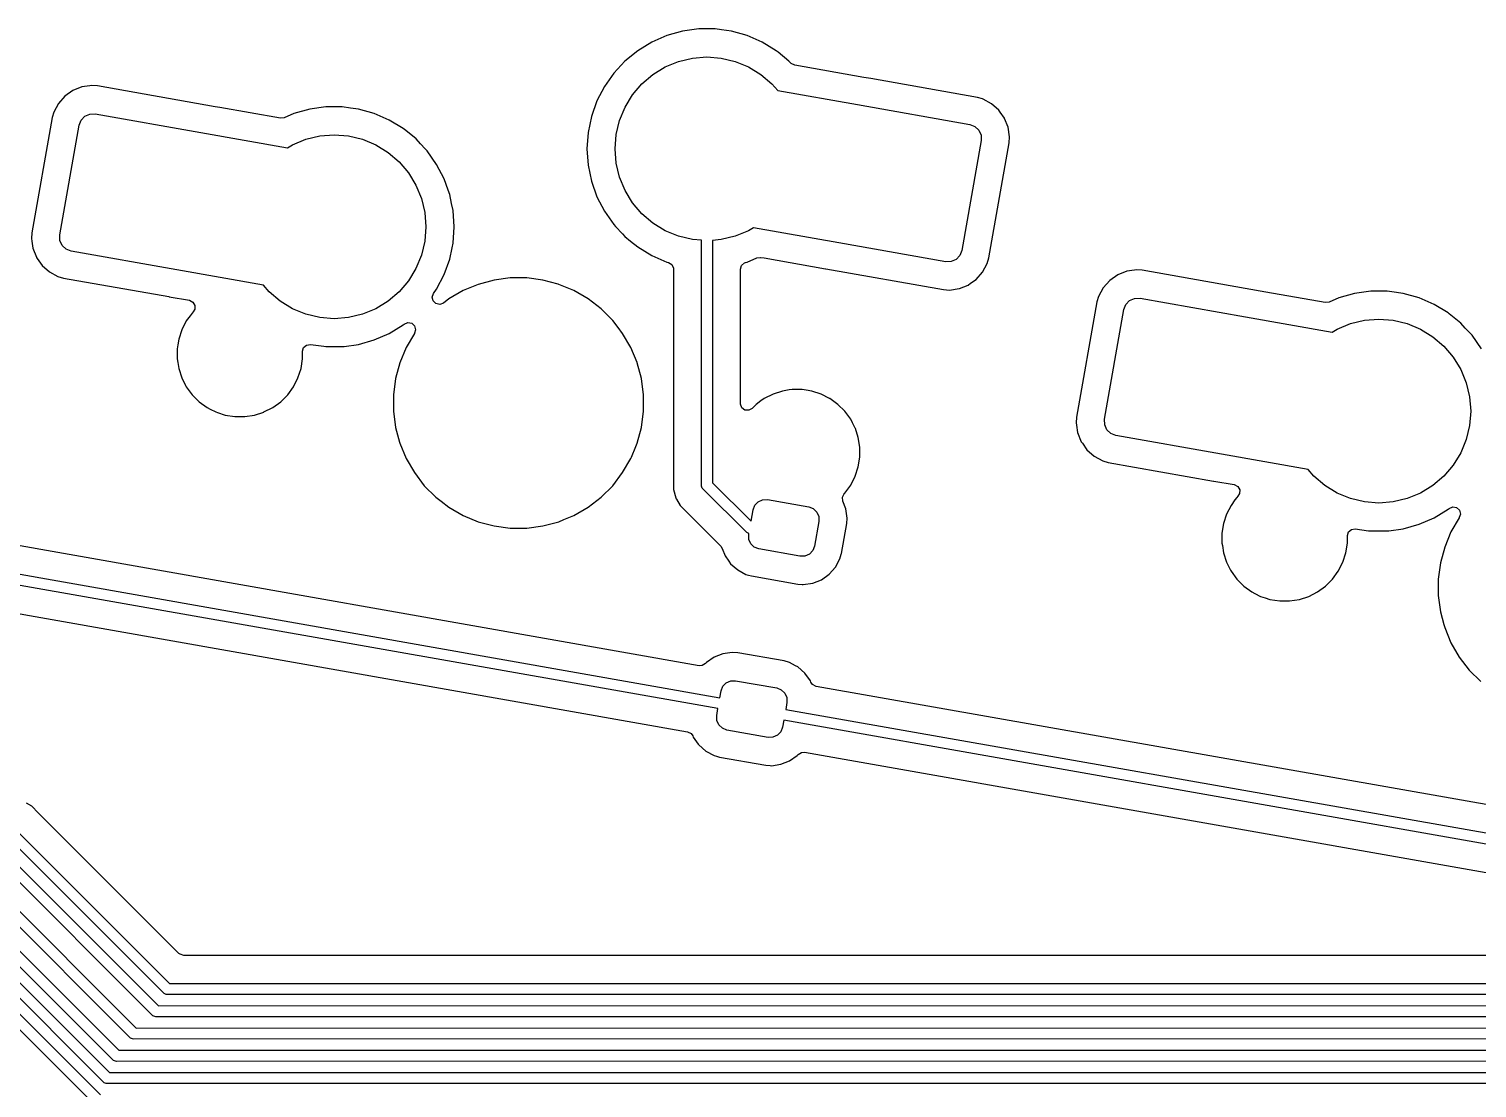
# Model space of a CAD drawing. Header units: millimetres. Extents: x 46 to 4458, y 59 to 1499.
# Drawn here: x 1782.63 to 1808.63, y 886.15 to 905.16 of the extents above; entities that cross this region are included whole.
import ezdxf

# ---------------------------------------------------------------- set-up
doc = ezdxf.new("R2010")
doc.units = ezdxf.units.MM
doc.layers.add('BLACK', color=7, linetype='Continuous')

msp = doc.modelspace()

# ---------------------------------------------------------------- linework, layer by layer
at = {"layer": 'BLACK', "linetype": 'Continuous'}
for p, q in [((1794.65432, 905.15533), (1794.36287, 905.11527)), ((1794.65433, 905.15533), (1794.65432, 905.15533)), ((1794.94852, 905.15533), (1794.65433, 905.15533)), ((1795.06333, 905.13955), (1794.94852, 905.15533)), ((1794.94852, 905.15533), (1794.94852, 905.15533)), ((1795.23998, 905.11527), (1795.06333, 905.13955)), ((1793.80974, 904.91869), (1793.55838, 904.76583)), ((1793.80975, 904.91869), (1793.80974, 904.91869)), ((1794.07958, 905.0359), (1793.80975, 904.91869)), ((1794.36286, 905.11527), (1794.07958, 905.0359)), ((1794.36287, 905.11527), (1794.36286, 905.11527)), ((1795.52327, 905.0359), (1795.23998, 905.11527)), ((1795.23998, 905.11527), (1795.23998, 905.11527)), ((1795.23998, 905.11527), (1795.23998, 905.11527)), ((1795.7931, 904.91869), (1795.52327, 905.0359)), ((1796.04447, 904.76583), (1795.7931, 904.91869)), ((1795.7931, 904.91869), (1795.7931, 904.91869)), ((1793.55838, 904.76583), (1793.33017, 904.58017)), ((1794.29155, 904.57407), (1794.54331, 904.63452)), ((1794.54331, 904.63452), (1794.80142, 904.65483)), ((1794.80142, 904.65483), (1795.05954, 904.63452)), ((1795.05954, 904.63452), (1795.3113, 904.57407)), ((1796.07931, 904.73749), (1796.04447, 904.76583)), ((1796.04447, 904.76583), (1796.04447, 904.76583)), ((1796.04447, 904.76583), (1796.04447, 904.76583)), ((1796.27268, 904.58017), (1796.07931, 904.73749)), ((1793.12936, 904.36515), (1792.95971, 904.12481)), ((1793.33017, 904.58017), (1793.12936, 904.36515)), ((1793.83158, 904.33971), (1794.05234, 904.47499)), ((1794.05234, 904.47499), (1794.29155, 904.57407)), ((1795.3113, 904.57407), (1795.55051, 904.47499)), ((1795.55051, 904.47499), (1795.77127, 904.33971)), ((1796.30842, 904.5419), (1796.27268, 904.58017)), ((1796.27268, 904.58017), (1796.27268, 904.58017)), ((1796.27268, 904.58017), (1796.27268, 904.58017)), ((1796.3149, 904.53546), (1796.30842, 904.5419)), ((1796.3775, 904.50443), (1796.3149, 904.53546)), ((1797.61627, 904.286), (1796.3775, 904.50443)), ((1783.57941, 904.11519), (1783.41637, 904.05042)), ((1783.71829, 904.13554), (1783.57941, 904.11519)), ((1783.753, 904.14062), (1783.71829, 904.13554)), ((1783.75301, 904.14062), (1783.753, 904.14062)), ((1783.85605, 904.13311), (1783.75301, 904.14062)), ((1785.97283, 903.75987), (1783.85605, 904.13311)), ((1792.9597, 904.12481), (1792.82435, 903.86359)), ((1792.95971, 904.12481), (1792.9597, 904.12481)), ((1793.46655, 903.97468), (1793.6347, 904.17156)), ((1793.6347, 904.17156), (1793.83158, 904.33971)), ((1795.77127, 904.33971), (1795.96815, 904.17156)), ((1795.96815, 904.17156), (1796.07189, 904.0501)), ((1797.66089, 904.27813), (1797.61627, 904.286)), ((1797.74216, 904.2638), (1797.66089, 904.27813)), ((1799.66013, 903.92561), (1797.74216, 904.2638)), ((1797.74216, 904.2638), (1797.74216, 904.2638)), ((1783.27266, 903.9498), (1783.15602, 903.81873)), ((1783.41637, 904.05042), (1783.27266, 903.9498)), ((1792.82435, 903.86359), (1792.72583, 903.58639)), ((1793.33126, 903.75391), (1793.46655, 903.97468)), ((1796.07189, 904.0501), (1797.50512, 903.79738)), ((1799.66015, 903.92561), (1799.66013, 903.92561)), ((1799.75108, 903.89982), (1799.66015, 903.92561)), ((1799.75954, 903.89742), (1799.75108, 903.89982)), ((1799.91397, 903.81416), (1799.75954, 903.89742)), ((1783.07276, 903.66431), (1783.04457, 903.56492)), ((1783.15602, 903.81873), (1783.07276, 903.66431)), ((1783.07276, 903.66431), (1783.07276, 903.66431)), ((1783.56413, 903.51966), (1783.63159, 903.59012)), ((1783.63159, 903.59012), (1783.72087, 903.62941)), ((1783.72087, 903.62941), (1783.81839, 903.63153)), ((1783.81839, 903.63153), (1785.71415, 903.29726)), ((1785.97284, 903.75987), (1785.97283, 903.75987)), ((1785.97341, 903.75977), (1785.97284, 903.75987)), ((1786.05775, 903.7449), (1785.97341, 903.75977)), ((1785.97341, 903.75977), (1785.97341, 903.75977)), ((1787.14147, 903.55381), (1786.05775, 903.7449)), ((1787.38498, 903.63715), (1787.2124, 903.56219)), ((1787.66827, 903.71652), (1787.38498, 903.63715)), ((1787.95973, 903.75658), (1787.66827, 903.71652)), ((1787.66827, 903.71652), (1787.66827, 903.71652)), ((1788.25393, 903.75658), (1787.95973, 903.75658)), ((1787.95973, 903.75658), (1787.95973, 903.75658)), ((1788.39965, 903.73655), (1788.25393, 903.75658)), ((1788.25393, 903.75658), (1788.25393, 903.75658)), ((1788.54538, 903.71652), (1788.39965, 903.73655)), ((1788.54539, 903.71652), (1788.54538, 903.71652)), ((1788.54538, 903.71652), (1788.54538, 903.71652)), ((1788.82867, 903.63715), (1788.54539, 903.71652)), ((1789.0985, 903.51995), (1788.82867, 903.63715)), ((1792.72583, 903.58637), (1792.66598, 903.29834)), ((1792.72583, 903.58639), (1792.72583, 903.58637)), ((1793.23218, 903.51471), (1793.33126, 903.75391)), ((1797.50512, 903.79738), (1797.50512, 903.79738)), ((1797.50512, 903.79738), (1799.52398, 903.4414)), ((1799.91397, 903.81415), (1799.91397, 903.81416)), ((1799.91397, 903.81416), (1799.91397, 903.81416)), ((1800.04503, 903.69753), (1799.91397, 903.81415)), ((1799.91397, 903.81415), (1799.91397, 903.81415)), ((1800.04503, 903.69752), (1800.04503, 903.69753)), ((1800.06829, 903.66431), (1800.04503, 903.69752)), ((1800.14566, 903.55381), (1800.06829, 903.66431)), ((1783.04456, 903.5649), (1782.6799, 901.49679)), ((1783.04457, 903.56492), (1783.04456, 903.5649)), ((1783.18148, 901.45913), (1783.52878, 903.42874)), ((1783.52878, 903.42874), (1783.56413, 903.51966)), ((1787.14307, 903.55354), (1787.14147, 903.55381)), ((1787.2124, 903.56219), (1787.14307, 903.55354)), ((1789.09851, 903.51995), (1789.0985, 903.51995)), ((1789.34987, 903.36709), (1789.09851, 903.51995)), ((1789.34988, 903.36708), (1789.34987, 903.36709)), ((1789.3942, 903.33102), (1789.34988, 903.36708)), ((1789.34988, 903.36708), (1789.34988, 903.36708)), ((1789.57808, 903.18142), (1789.3942, 903.33102)), ((1793.17174, 903.26295), (1793.23218, 903.51471)), ((1799.52398, 903.4414), (1799.61489, 903.40605)), ((1799.61489, 903.40605), (1799.68536, 903.33859)), ((1799.68536, 903.33859), (1799.72464, 903.24931)), ((1800.14716, 903.55001), (1800.14566, 903.55381)), ((1800.21043, 903.39077), (1800.14716, 903.55001)), ((1800.21043, 903.39076), (1800.21043, 903.39077)), ((1800.21043, 903.39077), (1800.21043, 903.39077)), ((1800.23586, 903.21717), (1800.21043, 903.39076)), ((1785.71415, 903.29726), (1785.71415, 903.29726)), ((1785.71415, 903.29726), (1787.27057, 903.02282)), ((1787.27057, 903.02282), (1787.35774, 903.07625)), ((1787.35774, 903.07625), (1787.59695, 903.17533)), ((1787.59695, 903.17533), (1787.84871, 903.23577)), ((1787.84871, 903.23577), (1788.10683, 903.25608)), ((1788.10683, 903.25608), (1788.36495, 903.23577)), ((1788.36495, 903.23577), (1788.61671, 903.17533)), ((1788.61671, 903.17533), (1788.85591, 903.07625)), ((1788.85591, 903.07625), (1789.07667, 902.94096)), ((1789.57809, 903.18142), (1789.57808, 903.18142)), ((1789.65754, 903.09635), (1789.57809, 903.18142)), ((1789.57809, 903.18142), (1789.57809, 903.18142)), ((1789.74301, 903.00483), (1789.65754, 903.09635)), ((1792.66597, 903.29834), (1792.6459, 903.00483)), ((1792.66598, 903.29834), (1792.66597, 903.29834)), ((1793.15142, 903.00483), (1793.17174, 903.26295)), ((1799.72677, 903.15179), (1799.37947, 901.18217)), ((1799.72464, 903.24931), (1799.72677, 903.15179)), ((1799.86369, 901.04601), (1800.22835, 903.11412)), ((1800.22835, 903.11412), (1800.23586, 903.21717)), ((1789.07667, 902.94096), (1789.27355, 902.77281)), ((1789.7789, 902.96641), (1789.74301, 903.00483)), ((1789.94855, 902.72607), (1789.7789, 902.96641)), ((1792.6459, 903.00483), (1792.66597, 902.71132)), ((1793.17174, 902.74671), (1793.15142, 903.00483)), ((1789.27355, 902.77281), (1789.44171, 902.57593)), ((1789.44171, 902.57593), (1789.57699, 902.35517)), ((1789.94855, 902.72606), (1789.94855, 902.72607)), ((1790.0839, 902.46485), (1789.94855, 902.72606)), ((1789.94855, 902.72606), (1789.94855, 902.72606)), ((1792.66597, 902.71132), (1792.66598, 902.71132)), ((1792.66598, 902.71132), (1792.72583, 902.42329)), ((1793.23218, 902.49495), (1793.17174, 902.74671)), ((1789.57699, 902.35517), (1789.67607, 902.11596)), ((1790.15568, 902.26288), (1790.0839, 902.46485)), ((1792.72583, 902.42329), (1792.72583, 902.42327)), ((1792.72583, 902.42327), (1792.82435, 902.14607)), ((1793.33126, 902.25575), (1793.23218, 902.49495)), ((1789.67607, 902.11596), (1789.73651, 901.8642)), ((1790.18242, 902.18764), (1790.15568, 902.26288)), ((1790.18242, 902.18763), (1790.18242, 902.18764)), ((1790.21679, 902.02225), (1790.18242, 902.18763)), ((1790.24228, 901.8996), (1790.21679, 902.02225)), ((1792.82435, 902.14607), (1792.9597, 901.88485)), ((1793.46655, 902.03498), (1793.33126, 902.25575)), ((1793.6347, 901.8381), (1793.46655, 902.03498)), ((1789.73651, 901.8642), (1789.75683, 901.60608)), ((1790.26235, 901.60608), (1790.24228, 901.8996)), ((1792.9597, 901.88485), (1792.95971, 901.88485)), ((1792.95971, 901.88485), (1793.12936, 901.64451)), ((1793.83158, 901.66995), (1793.6347, 901.8381)), ((1782.6799, 901.49679), (1782.67266, 901.39744)), ((1782.6799, 901.49679), (1782.6799, 901.49679)), ((1789.75683, 901.60608), (1789.73651, 901.34797)), ((1790.24228, 901.31257), (1790.26235, 901.60608)), ((1793.12936, 901.64451), (1793.16093, 901.61069)), ((1793.16093, 901.61069), (1793.28309, 901.47989)), ((1794.05234, 901.53467), (1793.83158, 901.66995)), ((1794.29155, 901.43559), (1794.05234, 901.53467)), ((1795.55051, 901.53467), (1795.3113, 901.43559)), ((1795.63768, 901.58809), (1795.55051, 901.53467)), ((1797.16948, 901.31799), (1795.63768, 901.58809)), ((1782.67266, 901.39744), (1782.67239, 901.39374)), ((1782.67239, 901.39374), (1782.67929, 901.34668)), ((1782.67929, 901.34668), (1782.69782, 901.22015)), ((1783.18361, 901.36161), (1783.18148, 901.45913)), ((1783.2229, 901.27232), (1783.18361, 901.36161)), ((1783.29336, 901.20487), (1783.2229, 901.27232)), ((1789.73651, 901.34797), (1789.67607, 901.09621)), ((1790.22459, 901.22746), (1790.24228, 901.31257)), ((1793.28309, 901.47989), (1793.33017, 901.42949)), ((1793.33017, 901.42949), (1793.43198, 901.34666)), ((1793.43198, 901.34666), (1793.55837, 901.24383)), ((1793.55837, 901.24383), (1793.55838, 901.24383)), ((1793.55838, 901.24383), (1793.55838, 901.24383)), ((1793.55838, 901.24383), (1793.80974, 901.09097)), ((1794.54331, 901.37514), (1794.29155, 901.43559)), ((1794.70194, 901.36266), (1794.54331, 901.37514)), ((1794.70334, 896.95279), (1794.70194, 901.36266)), ((1795.05954, 901.37514), (1794.90003, 901.36259)), ((1794.90003, 901.36259), (1794.90141, 897.01117)), ((1795.3113, 901.43559), (1795.05954, 901.37514)), ((1799.08986, 900.97938), (1797.16948, 901.318)), ((1797.16948, 901.318), (1797.16948, 901.31799)), ((1782.69782, 901.22015), (1782.76219, 901.05812)), ((1782.76219, 901.05812), (1782.7626, 901.0571)), ((1782.7626, 901.0571), (1782.77779, 901.03541)), ((1782.77779, 901.03541), (1782.86322, 900.91339)), ((1783.38427, 901.16952), (1783.29336, 901.20487)), ((1785.28003, 900.83524), (1783.38427, 901.16952)), ((1789.67607, 901.09621), (1789.57699, 900.857)), ((1790.0839, 900.74732), (1790.18242, 901.02453)), ((1790.18242, 901.02454), (1790.22459, 901.22746)), ((1790.18242, 901.02453), (1790.18242, 901.02454)), ((1790.18242, 901.02454), (1790.18242, 901.02454)), ((1793.80974, 901.09097), (1793.80975, 901.09097)), ((1793.80975, 901.09097), (1794.07958, 900.97376)), ((1794.07958, 900.97376), (1794.11038, 900.96514)), ((1795.49247, 900.96514), (1795.52326, 900.97376)), ((1795.52326, 900.97376), (1795.69585, 901.04873)), ((1795.69585, 901.04873), (1795.76518, 901.05738)), ((1795.76518, 901.05738), (1795.76678, 901.05711)), ((1795.76678, 901.05711), (1795.82972, 901.04601)), ((1795.82972, 901.04601), (1796.92855, 900.85226)), ((1799.18738, 900.98151), (1799.08986, 900.97938)), ((1799.27667, 901.02079), (1799.18738, 900.98151)), ((1799.34412, 901.09126), (1799.27667, 901.02079)), ((1799.37947, 901.18217), (1799.34412, 901.09126)), ((1799.8355, 900.94661), (1799.86369, 901.04601)), ((1782.86322, 900.91339), (1782.86323, 900.91339)), ((1782.86323, 900.91339), (1782.99428, 900.79676)), ((1782.99428, 900.79676), (1782.99428, 900.79676)), ((1782.99428, 900.79676), (1782.99428, 900.79676)), ((1782.99428, 900.79676), (1782.99429, 900.79676)), ((1782.99429, 900.79676), (1783.14871, 900.71349)), ((1786.83636, 900.56082), (1785.28003, 900.83524)), ((1785.28003, 900.83524), (1785.28003, 900.83524)), ((1789.57699, 900.857), (1789.44171, 900.63624)), ((1789.94855, 900.48611), (1790.0839, 900.74732)), ((1794.11038, 900.96514), (1794.16962, 900.92809)), ((1794.16962, 900.92809), (1794.19943, 900.8649)), ((1794.19943, 900.8649), (1794.20092, 900.84573)), ((1794.20092, 900.84573), (1794.20092, 897.05896)), ((1795.40192, 900.84573), (1795.42161, 900.91277)), ((1795.40192, 898.43322), (1795.40192, 900.84573)), ((1795.42161, 900.91277), (1795.47441, 900.95853)), ((1795.47441, 900.95853), (1795.49247, 900.96514)), ((1796.92855, 900.85226), (1796.92856, 900.85226)), ((1796.92856, 900.85226), (1796.93484, 900.85115)), ((1796.93484, 900.85115), (1796.93484, 900.85115)), ((1796.93484, 900.85115), (1799.0522, 900.4778)), ((1799.6356, 900.66112), (1799.75223, 900.79218)), ((1799.75223, 900.79218), (1799.8355, 900.94661)), ((1802.17696, 900.74243), (1802.03324, 900.6418)), ((1802.34, 900.8072), (1802.17696, 900.74243)), ((1802.47887, 900.82754), (1802.34, 900.8072)), ((1802.51359, 900.83263), (1802.47887, 900.82754)), ((1802.61664, 900.82512), (1802.51359, 900.83263)), ((1802.51359, 900.83263), (1802.51359, 900.83263)), ((1804.73342, 900.45187), (1802.61664, 900.82512)), ((1783.14871, 900.71349), (1783.24811, 900.6853)), ((1783.24811, 900.6853), (1785.13968, 900.35177)), ((1786.9401, 900.43936), (1786.83636, 900.56082)), ((1789.44171, 900.63624), (1789.27355, 900.43936)), ((1789.89319, 900.40769), (1789.94855, 900.48611)), ((1790.42307, 900.46033), (1790.16829, 900.31323)), ((1790.42308, 900.46034), (1790.42307, 900.46033)), ((1790.69488, 900.57292), (1790.42308, 900.46034)), ((1790.97908, 900.64907), (1790.69488, 900.57292)), ((1791.27076, 900.68747), (1790.97908, 900.64907)), ((1791.27077, 900.68747), (1791.27076, 900.68747)), ((1791.56499, 900.68747), (1791.27077, 900.68747)), ((1791.27077, 900.68747), (1791.27077, 900.68747)), ((1791.565, 900.68747), (1791.56499, 900.68747)), ((1791.56499, 900.68747), (1791.56499, 900.68747)), ((1791.85668, 900.64907), (1791.565, 900.68747)), ((1792.12731, 900.57656), (1791.85668, 900.64907)), ((1791.85668, 900.64907), (1791.85668, 900.64907)), ((1791.85668, 900.64907), (1791.85668, 900.64907)), ((1792.14087, 900.57292), (1792.12731, 900.57656)), ((1792.41267, 900.46034), (1792.14087, 900.57292)), ((1792.41269, 900.46033), (1792.41267, 900.46034)), ((1792.66747, 900.31323), (1792.41269, 900.46033)), ((1799.0522, 900.4778), (1799.15525, 900.47029)), ((1799.15525, 900.47029), (1799.32884, 900.49572)), ((1799.32884, 900.49572), (1799.33484, 900.4981)), ((1799.33484, 900.4981), (1799.49188, 900.56049)), ((1799.49188, 900.56049), (1799.53672, 900.59189)), ((1799.53672, 900.59189), (1799.6356, 900.66112)), ((1801.91661, 900.51074), (1801.83334, 900.35631)), ((1802.03324, 900.6418), (1801.91661, 900.51074)), ((1785.13968, 900.35177), (1785.13969, 900.35177)), ((1785.13969, 900.35177), (1785.14597, 900.35066)), ((1785.14597, 900.35066), (1785.14597, 900.35066)), ((1785.14597, 900.35066), (1785.50888, 900.28667)), ((1785.50888, 900.28667), (1785.57148, 900.25564)), ((1785.57148, 900.25564), (1785.60737, 900.1957)), ((1785.60737, 900.1957), (1785.60515, 900.12586)), ((1787.13698, 900.27121), (1786.9401, 900.43936)), ((1787.35774, 900.13592), (1787.13698, 900.27121)), ((1789.07667, 900.27121), (1788.85591, 900.13592)), ((1789.27355, 900.43936), (1789.07667, 900.27121)), ((1789.87072, 900.34355), (1789.89319, 900.40769)), ((1789.88638, 900.27546), (1789.87072, 900.34355)), ((1789.93637, 900.22665), (1789.88638, 900.27546)), ((1790.00481, 900.21261), (1789.93637, 900.22665)), ((1790.06998, 900.2378), (1790.00481, 900.21261)), ((1790.16828, 900.31323), (1790.06998, 900.2378)), ((1790.16829, 900.31323), (1790.16828, 900.31323)), ((1792.66748, 900.31323), (1792.66747, 900.31323)), ((1792.66747, 900.31323), (1792.66747, 900.31323)), ((1792.66748, 900.31322), (1792.66748, 900.31323)), ((1792.90089, 900.13413), (1792.66748, 900.31322)), ((1792.66748, 900.31322), (1792.66748, 900.31322)), ((1801.80515, 900.2569), (1801.44049, 898.18879)), ((1801.80516, 900.25692), (1801.80515, 900.2569)), ((1801.83334, 900.35631), (1801.80516, 900.25692)), ((1801.83334, 900.35631), (1801.83334, 900.35631)), ((1802.28937, 900.12075), (1802.32472, 900.21166)), ((1802.32472, 900.21166), (1802.39217, 900.28212)), ((1802.39217, 900.28212), (1802.48146, 900.32141)), ((1802.48146, 900.32141), (1802.57898, 900.32354)), ((1802.57898, 900.32354), (1804.47474, 899.98926)), ((1804.73343, 900.45187), (1804.73342, 900.45187)), ((1804.734, 900.45177), (1804.73343, 900.45187)), ((1804.83984, 900.43311), (1804.734, 900.45177)), ((1804.734, 900.45177), (1804.734, 900.45177)), ((1805.90206, 900.24581), (1804.83984, 900.43311)), ((1805.90366, 900.24554), (1805.90206, 900.24581)), ((1805.97299, 900.25419), (1805.90366, 900.24554)), ((1806.14557, 900.32915), (1805.97299, 900.25419)), ((1806.42886, 900.40853), (1806.14557, 900.32915)), ((1806.72032, 900.44859), (1806.42886, 900.40853)), ((1806.42886, 900.40853), (1806.42886, 900.40853)), ((1807.01451, 900.44859), (1806.72032, 900.44859)), ((1806.72032, 900.44859), (1806.72032, 900.44859)), ((1807.01452, 900.44859), (1807.01451, 900.44859)), ((1807.09957, 900.4369), (1807.01452, 900.44859)), ((1807.30597, 900.40853), (1807.09957, 900.4369)), ((1807.30598, 900.40853), (1807.30597, 900.40853)), ((1807.30597, 900.40853), (1807.30597, 900.40853)), ((1807.58926, 900.32915), (1807.30598, 900.40853)), ((1807.85909, 900.21195), (1807.58926, 900.32915)), ((1807.8591, 900.21195), (1807.85909, 900.21195)), ((1808.11046, 900.05909), (1807.8591, 900.21195)), ((1785.52164, 900.01034), (1785.45244, 899.9151)), ((1785.55657, 900.05842), (1785.52164, 900.01034)), ((1785.55658, 900.05842), (1785.55657, 900.05842)), ((1785.57503, 900.07688), (1785.55658, 900.05843)), ((1785.55658, 900.05843), (1785.55658, 900.05842)), ((1785.60515, 900.12586), (1785.57503, 900.07688)), ((1787.59695, 900.03684), (1787.35774, 900.13592)), ((1787.84871, 899.9764), (1787.59695, 900.03684)), ((1788.10683, 899.95608), (1787.84871, 899.9764)), ((1788.36495, 899.9764), (1788.10683, 899.95608)), ((1788.61671, 900.03684), (1788.36495, 899.9764)), ((1788.85591, 900.13592), (1788.61671, 900.03684)), ((1792.9009, 900.13412), (1792.90089, 900.13413)), ((1793.10892, 899.92609), (1792.9009, 900.13412)), ((1801.94207, 898.15113), (1802.28937, 900.12075)), ((1804.47474, 899.98926), (1804.47474, 899.98926)), ((1804.47474, 899.98926), (1806.03115, 899.71483)), ((1806.6093, 899.92777), (1806.86742, 899.94809)), ((1806.86742, 899.94809), (1807.12553, 899.92777)), ((1808.11047, 900.05909), (1808.11046, 900.05909)), ((1808.11046, 900.05909), (1808.11046, 900.05909)), ((1808.12785, 900.04494), (1808.11047, 900.05909)), ((1808.33867, 899.87343), (1808.12785, 900.04494)), ((1785.37201, 899.75725), (1785.31727, 899.58876)), ((1785.45244, 899.9151), (1785.37201, 899.75725)), ((1785.37201, 899.75725), (1785.37201, 899.75725)), ((1788.82867, 899.57502), (1789.09851, 899.69223)), ((1789.09851, 899.69223), (1789.34988, 899.84509)), ((1789.34988, 899.84509), (1789.36747, 899.8594)), ((1789.36747, 899.8594), (1789.43189, 899.88644)), ((1789.54773, 899.69268), (1789.40062, 899.43788)), ((1789.43189, 899.88644), (1789.50071, 899.87435)), ((1789.50071, 899.87435), (1789.55207, 899.82698)), ((1789.54884, 899.69434), (1789.54773, 899.69268)), ((1789.54902, 899.69492), (1789.54884, 899.69434)), ((1789.54975, 899.69619), (1789.54902, 899.69492)), ((1789.56966, 899.75936), (1789.54948, 899.69635)), ((1789.54948, 899.69635), (1789.54975, 899.69619)), ((1789.55207, 899.82698), (1789.56966, 899.75936)), ((1793.10893, 899.92608), (1793.10892, 899.92609)), ((1793.20774, 899.79731), (1793.10893, 899.92608)), ((1793.28803, 899.69267), (1793.20774, 899.79731)), ((1793.28804, 899.69266), (1793.28803, 899.69267)), ((1793.43514, 899.43788), (1793.28804, 899.69266)), ((1806.03115, 899.71483), (1806.11833, 899.76825)), ((1806.11833, 899.76825), (1806.35754, 899.86733)), ((1806.35754, 899.86733), (1806.6093, 899.92777)), ((1807.12553, 899.92777), (1807.37729, 899.86733)), ((1807.37729, 899.86733), (1807.6165, 899.76825)), ((1807.6165, 899.76825), (1807.83726, 899.63297)), ((1808.33867, 899.87342), (1808.33867, 899.87343)), ((1808.33868, 899.87342), (1808.33867, 899.87342)), ((1808.41813, 899.78835), (1808.33868, 899.87342)), ((1808.5036, 899.69683), (1808.41813, 899.78835)), ((1808.53948, 899.65841), (1808.5036, 899.69683)), ((1785.30162, 899.48994), (1785.28956, 899.41379)), ((1785.28956, 899.41379), (1785.28956, 899.23663)), ((1785.31727, 899.58876), (1785.30162, 899.48994)), ((1787.54056, 899.37099), (1787.56024, 899.43803)), ((1787.56024, 899.43803), (1787.61305, 899.48378)), ((1787.61305, 899.48378), (1787.68144, 899.49384)), ((1787.68144, 899.49384), (1787.92311, 899.46062)), ((1787.92311, 899.46062), (1787.95973, 899.45558)), ((1787.95973, 899.45558), (1787.95973, 899.45558)), ((1787.95973, 899.45558), (1788.25393, 899.45558)), ((1788.25393, 899.45558), (1788.28535, 899.4599)), ((1788.28535, 899.4599), (1788.54538, 899.49564)), ((1788.54538, 899.49564), (1788.82867, 899.57502)), ((1789.40061, 899.43787), (1789.28803, 899.16607)), ((1789.40062, 899.43788), (1789.40061, 899.43787)), ((1793.43514, 899.43787), (1793.43514, 899.43788)), ((1793.54696, 899.16791), (1793.43514, 899.43787)), ((1807.83726, 899.63297), (1808.03414, 899.46481)), ((1808.03414, 899.46481), (1808.20229, 899.26793)), ((1808.70913, 899.41807), (1808.53948, 899.65841)), ((1785.28956, 899.23663), (1785.29981, 899.17186)), ((1785.29981, 899.17186), (1785.31727, 899.06165)), ((1787.51284, 899.06165), (1787.54056, 899.23663)), ((1787.54056, 899.23663), (1787.54056, 899.37099)), ((1789.28803, 899.16607), (1789.21188, 898.88187)), ((1793.54773, 899.16606), (1793.54696, 899.16791)), ((1793.62388, 898.88187), (1793.54773, 899.16606)), ((1808.20229, 899.26793), (1808.33758, 899.04717)), ((1785.31727, 899.06165), (1785.37201, 898.89317)), ((1787.4581, 898.89316), (1787.51284, 899.06165)), ((1808.33758, 899.04717), (1808.43666, 898.80797)), ((1785.37201, 898.89317), (1785.37201, 898.89316)), ((1785.37201, 898.89316), (1785.44107, 898.75763)), ((1785.44107, 898.75763), (1785.45244, 898.73532)), ((1785.45244, 898.73532), (1785.55657, 898.59199)), ((1787.27354, 898.59199), (1787.37767, 898.73532)), ((1787.37767, 898.73532), (1787.4581, 898.89316)), ((1789.21188, 898.88187), (1789.17348, 898.59019)), ((1793.66228, 898.59018), (1793.62388, 898.88187)), ((1796.15715, 898.65873), (1795.98866, 898.60398)), ((1796.27598, 898.67755), (1796.15715, 898.65873)), ((1796.33212, 898.68644), (1796.27598, 898.67755)), ((1796.50928, 898.68644), (1796.33212, 898.68644)), ((1796.58398, 898.67461), (1796.50928, 898.68644)), ((1796.68426, 898.65873), (1796.58398, 898.67461)), ((1796.85274, 898.60398), (1796.68426, 898.65873)), ((1808.43666, 898.80797), (1808.4971, 898.5562)), ((1785.55657, 898.59199), (1785.68184, 898.46672)), ((1785.68184, 898.46672), (1785.82517, 898.36259)), ((1787.00495, 898.36259), (1787.14827, 898.46672)), ((1787.14827, 898.46672), (1787.27354, 898.59199)), ((1789.17348, 898.59019), (1789.17348, 898.59017)), ((1789.17348, 898.59017), (1789.17348, 898.29597)), ((1793.66228, 898.29597), (1793.66228, 898.59018)), ((1795.40224, 898.42437), (1795.40192, 898.43322)), ((1795.42666, 898.35891), (1795.40224, 898.42437)), ((1795.68749, 898.41942), (1795.6136, 898.34554)), ((1795.77103, 898.48012), (1795.68749, 898.41942)), ((1795.68749, 898.41942), (1795.68749, 898.41942)), ((1795.68749, 898.41942), (1795.68749, 898.41942)), ((1795.83081, 898.52355), (1795.77103, 898.48012)), ((1795.98866, 898.60398), (1795.83081, 898.52355)), ((1795.98866, 898.60398), (1795.98866, 898.60398)), ((1797.00418, 898.52682), (1796.85274, 898.60398)), ((1796.85274, 898.60398), (1796.85274, 898.60398)), ((1797.01059, 898.52355), (1797.00418, 898.52682)), ((1797.15392, 898.41942), (1797.01059, 898.52355)), ((1797.27919, 898.29415), (1797.15392, 898.41942)), ((1808.4971, 898.5562), (1808.51742, 898.29809)), ((1785.82517, 898.36259), (1785.87858, 898.33538)), ((1785.87858, 898.33538), (1785.98301, 898.28216)), ((1785.98301, 898.28216), (1785.98302, 898.28216)), ((1785.98302, 898.28216), (1786.01403, 898.27209)), ((1786.01403, 898.27209), (1786.1515, 898.22742)), ((1786.1515, 898.22742), (1786.32648, 898.19971)), ((1786.32648, 898.19971), (1786.32648, 898.19971)), ((1786.32648, 898.19971), (1786.50363, 898.19971)), ((1786.50363, 898.19971), (1786.50364, 898.19971)), ((1786.50364, 898.19971), (1786.67861, 898.22742)), ((1786.67861, 898.22742), (1786.84509, 898.28151)), ((1786.84509, 898.28151), (1786.8471, 898.28216)), ((1786.8471, 898.28216), (1787.00495, 898.36259)), ((1786.8471, 898.28216), (1786.8471, 898.28216)), ((1789.17348, 898.29597), (1789.17348, 898.29596)), ((1789.17348, 898.29596), (1789.21173, 898.00539)), ((1793.62388, 898.00427), (1793.66228, 898.29597)), ((1795.48259, 898.31704), (1795.42666, 898.35891)), ((1795.55228, 898.31205), (1795.48259, 898.31704)), ((1795.6136, 898.34554), (1795.55228, 898.31205)), ((1797.38332, 898.15083), (1797.27919, 898.29415)), ((1797.4146, 898.08944), (1797.38332, 898.15083)), ((1801.44049, 898.18879), (1801.43325, 898.08944)), ((1801.44049, 898.18879), (1801.44049, 898.18879)), ((1801.9442, 898.05361), (1801.94207, 898.15113)), ((1808.51742, 898.29809), (1808.4971, 898.03997)), ((1789.21173, 898.00539), (1789.21188, 898.00427)), ((1789.21188, 898.00427), (1789.28323, 897.738)), ((1793.54773, 897.72009), (1793.62388, 898.00427)), ((1797.41648, 898.08574), (1797.4146, 898.08944)), ((1797.46374, 897.99298), (1797.41648, 898.08574)), ((1797.46375, 897.99298), (1797.46374, 897.99298)), ((1797.46676, 897.9837), (1797.46375, 897.99298)), ((1797.51849, 897.8245), (1797.46676, 897.9837)), ((1801.43325, 898.08944), (1801.43298, 898.08574)), ((1801.43298, 898.08574), (1801.43861, 898.04733)), ((1801.43861, 898.04733), (1801.45841, 897.91215)), ((1801.45841, 897.91215), (1801.52307, 897.74938)), ((1801.98348, 897.96433), (1801.9442, 898.05361)), ((1802.05395, 897.89687), (1801.98348, 897.96433)), ((1802.14486, 897.86152), (1802.05395, 897.89687)), ((1804.04062, 897.52725), (1802.14486, 897.86152)), ((1808.4971, 898.03997), (1808.43666, 897.78821)), ((1789.28323, 897.738), (1789.28803, 897.72008)), ((1789.28803, 897.72008), (1789.40061, 897.44828)), ((1793.44428, 897.47034), (1793.52523, 897.66577)), ((1793.52523, 897.66577), (1793.54773, 897.72009)), ((1797.5462, 897.64952), (1797.51849, 897.8245)), ((1797.5462, 897.47236), (1797.5462, 897.64952)), ((1801.52307, 897.74938), (1801.52318, 897.74911)), ((1801.52318, 897.74911), (1801.5435, 897.72009)), ((1801.5435, 897.72009), (1801.62381, 897.6054)), ((1801.62381, 897.6054), (1801.62381, 897.60539)), ((1801.62381, 897.60539), (1801.75487, 897.48877)), ((1808.43666, 897.78821), (1808.33758, 897.549)), ((1789.40061, 897.44828), (1789.40062, 897.44826)), ((1789.40062, 897.44826), (1789.54772, 897.19348)), ((1793.28803, 897.19348), (1793.43514, 897.44827)), ((1793.43514, 897.44827), (1793.44428, 897.47034)), ((1797.51849, 897.29739), (1797.5462, 897.47236)), ((1801.75487, 897.48877), (1801.75487, 897.48876)), ((1801.75487, 897.48876), (1801.75487, 897.48876)), ((1801.75487, 897.48876), (1801.75487, 897.48876)), ((1801.75487, 897.48876), (1801.9093, 897.4055)), ((1801.9093, 897.4055), (1802.0087, 897.37731)), ((1802.0087, 897.37731), (1803.90027, 897.04377)), ((1805.59695, 897.25282), (1804.04062, 897.52725)), ((1804.04062, 897.52725), (1804.04062, 897.52725)), ((1808.33758, 897.549), (1808.20229, 897.32824)), ((1789.54772, 897.19348), (1789.54773, 897.19347)), ((1789.54773, 897.19347), (1789.72683, 896.96006)), ((1793.10893, 896.96006), (1793.28803, 897.19348)), ((1797.38332, 896.97105), (1797.46374, 897.1289)), ((1797.46374, 897.1289), (1797.51849, 897.29739)), ((1805.70069, 897.13136), (1805.59695, 897.25282)), ((1805.89757, 896.96321), (1805.70069, 897.13136)), ((1808.03414, 897.13136), (1807.83726, 896.96321)), ((1808.20229, 897.32824), (1808.03414, 897.13136)), ((1789.72683, 896.96006), (1789.72683, 896.96006)), ((1789.72683, 896.96006), (1789.93486, 896.75203)), ((1792.90089, 896.75202), (1793.10893, 896.96006)), ((1794.20092, 897.05896), (1794.20092, 897.05895)), ((1794.20092, 897.05895), (1794.20092, 896.89324)), ((1794.20092, 896.89324), (1794.20092, 896.89324)), ((1794.20092, 896.89324), (1794.24185, 896.74051)), ((1794.71828, 896.91674), (1794.70334, 896.95279)), ((1794.73071, 896.90158), (1794.71828, 896.91674)), ((1795.51625, 896.11876), (1794.73071, 896.90158)), ((1794.90141, 897.01117), (1795.59298, 896.32198)), ((1797.23445, 896.75312), (1797.26663, 896.81514)), ((1797.26663, 896.81514), (1797.26847, 896.81701)), ((1797.26847, 896.81701), (1797.27918, 896.82772)), ((1797.27918, 896.82772), (1797.27919, 896.82773)), ((1797.27918, 896.82772), (1797.27918, 896.82772)), ((1797.27919, 896.82773), (1797.38332, 896.97105)), ((1803.90027, 897.04377), (1803.90027, 897.04377)), ((1803.90027, 897.04377), (1803.90656, 897.04266)), ((1803.90656, 897.04266), (1803.90656, 897.04266)), ((1803.90656, 897.04266), (1804.26947, 896.97867)), ((1804.26947, 896.97867), (1804.33207, 896.94765)), ((1804.33207, 896.94765), (1804.36796, 896.8877)), ((1804.36574, 896.81787), (1804.33562, 896.76888)), ((1804.36796, 896.8877), (1804.36574, 896.81787)), ((1806.11833, 896.82793), (1805.89757, 896.96321)), ((1806.35754, 896.72884), (1806.11833, 896.82793)), ((1807.6165, 896.82793), (1807.37729, 896.72884)), ((1807.83726, 896.96321), (1807.6165, 896.82793)), ((1794.66348, 893.72836), (1778.00054, 896.66648)), ((1789.93486, 896.75203), (1789.93487, 896.75202)), ((1789.93487, 896.75202), (1790.02715, 896.68122)), ((1790.02715, 896.68122), (1790.16828, 896.57292)), ((1790.16828, 896.57292), (1790.16829, 896.57291)), ((1790.16829, 896.57291), (1790.42307, 896.42582)), ((1792.41268, 896.42581), (1792.66748, 896.57292)), ((1792.66748, 896.57292), (1792.90089, 896.75202)), ((1794.24185, 896.74051), (1794.24185, 896.74051)), ((1794.24185, 896.74051), (1794.2521, 896.72275)), ((1794.2521, 896.72275), (1794.25656, 896.71503)), ((1794.25656, 896.71503), (1794.32067, 896.60398)), ((1794.32067, 896.60398), (1794.3209, 896.60358)), ((1794.3209, 896.60358), (1794.43977, 896.48471)), ((1795.62925, 896.52768), (1795.66107, 896.6095)), ((1795.66107, 896.6095), (1795.72178, 896.67292)), ((1795.72178, 896.67292), (1795.80214, 896.70827)), ((1795.80214, 896.70827), (1795.88991, 896.71019)), ((1795.88991, 896.71019), (1796.62851, 896.57995)), ((1796.62851, 896.57995), (1796.71033, 896.54813)), ((1797.24091, 896.68355), (1797.23445, 896.75312)), ((1797.29499, 896.54742), (1797.24091, 896.68355)), ((1804.21303, 896.6071), (1804.1326, 896.44925)), ((1804.28327, 896.70377), (1804.21303, 896.6071)), ((1804.31716, 896.75042), (1804.28327, 896.70377)), ((1804.33562, 896.76888), (1804.31716, 896.75043)), ((1804.31716, 896.75043), (1804.31716, 896.75043)), ((1804.31716, 896.75043), (1804.31716, 896.75042)), ((1806.6093, 896.6684), (1806.35754, 896.72884)), ((1806.86742, 896.64809), (1806.6093, 896.6684)), ((1807.12553, 896.6684), (1806.86742, 896.64809)), ((1807.37729, 896.72884), (1807.12553, 896.6684)), ((1808.12806, 896.5514), (1808.19248, 896.57844)), ((1808.19248, 896.57844), (1808.26129, 896.56636)), ((1808.26129, 896.56636), (1808.31265, 896.51899)), ((1790.42307, 896.42582), (1790.42308, 896.42581)), ((1790.42308, 896.42581), (1790.69488, 896.31323)), ((1790.69488, 896.31323), (1790.69489, 896.31323)), ((1790.69489, 896.31323), (1790.69489, 896.31322)), ((1790.69489, 896.31322), (1790.97908, 896.23708)), ((1791.85668, 896.23708), (1792.14087, 896.31322)), ((1792.14087, 896.31322), (1792.23033, 896.35028)), ((1792.23033, 896.35028), (1792.41267, 896.42581)), ((1792.41267, 896.42581), (1792.41268, 896.42581)), ((1792.41268, 896.42581), (1792.41268, 896.42581)), ((1794.43977, 896.48471), (1794.43978, 896.4847)), ((1794.43978, 896.4847), (1795.04841, 895.87607)), ((1795.59298, 896.32198), (1795.62925, 896.52768)), ((1796.71033, 896.54813), (1796.77375, 896.48742)), ((1796.81102, 896.3193), (1796.73288, 895.87614)), ((1796.77375, 896.48742), (1796.80911, 896.40707)), ((1796.80911, 896.40707), (1796.81102, 896.3193)), ((1797.31957, 896.37962), (1797.29499, 896.54742)), ((1797.31231, 896.28), (1797.31957, 896.37962)), ((1804.1326, 896.44925), (1804.07786, 896.28077)), ((1804.1326, 896.44925), (1804.1326, 896.44925)), ((1807.58926, 896.26702), (1807.8591, 896.38423)), ((1807.8591, 896.38423), (1808.11047, 896.53709)), ((1808.11047, 896.53709), (1808.12806, 896.5514)), ((1808.30832, 896.38468), (1808.16121, 896.12989)), ((1808.30942, 896.38634), (1808.30832, 896.38468)), ((1808.30961, 896.38692), (1808.30942, 896.38634)), ((1808.31034, 896.38819), (1808.30961, 896.38692)), ((1808.33025, 896.45137), (1808.31007, 896.38835)), ((1808.31007, 896.38835), (1808.31034, 896.38819)), ((1808.31265, 896.51899), (1808.33025, 896.45137)), ((1795, 892.95899), (1777.42108, 896.05802)), ((1777.45547, 896.25309), (1795.03439, 893.15406)), ((1790.97908, 896.23708), (1791.27077, 896.19867)), ((1791.27077, 896.19867), (1791.27078, 896.19867)), ((1791.27078, 896.19867), (1791.56498, 896.19867)), ((1791.56498, 896.19867), (1791.56499, 896.19867)), ((1791.56499, 896.19867), (1791.85668, 896.23708)), ((1795.5523, 896.10383), (1795.51625, 896.11876)), ((1795.55111, 896.08451), (1795.55448, 896.10361)), ((1795.55303, 895.99674), (1795.55111, 896.08451)), ((1795.55448, 896.10361), (1795.5523, 896.10383)), ((1797.21738, 895.74161), (1797.31231, 896.28)), ((1804.07786, 896.28077), (1804.05014, 896.10579)), ((1804.05014, 896.10579), (1804.05014, 895.92863)), ((1806.30114, 896.06299), (1806.32083, 896.13003)), ((1806.30114, 895.92863), (1806.30114, 896.06299)), ((1806.32083, 896.13003), (1806.37363, 896.17579)), ((1806.37363, 896.17579), (1806.44203, 896.18584)), ((1806.44203, 896.18584), (1806.6837, 896.15262)), ((1806.6837, 896.15262), (1806.72032, 896.14759)), ((1806.72032, 896.14759), (1806.72032, 896.14759)), ((1806.72032, 896.14759), (1807.01452, 896.14759)), ((1807.01452, 896.14759), (1807.04594, 896.15191)), ((1807.04594, 896.15191), (1807.30597, 896.18765)), ((1807.30597, 896.18765), (1807.58926, 896.26702)), ((1808.1612, 896.12987), (1808.04862, 895.85807)), ((1808.16121, 896.12989), (1808.1612, 896.12987)), ((1795.04841, 895.87607), (1795.07597, 895.83417)), ((1795.07597, 895.83417), (1795.12976, 895.69878)), ((1795.58838, 895.91639), (1795.55303, 895.99674)), ((1795.6518, 895.85568), (1795.58838, 895.91639)), ((1795.73362, 895.82386), (1795.6518, 895.85568)), ((1796.47223, 895.69362), (1795.73362, 895.82386)), ((1796.70106, 895.79431), (1796.64035, 895.7309)), ((1796.73288, 895.87614), (1796.70106, 895.79431)), ((1804.05014, 895.92863), (1804.05665, 895.88753)), ((1804.05665, 895.88753), (1804.07786, 895.75365)), ((1806.27343, 895.75365), (1806.30114, 895.92863)), ((1808.04862, 895.85807), (1807.97247, 895.57387)), ((1795.12976, 895.69878), (1795.12976, 895.69878)), ((1795.12976, 895.69878), (1795.12976, 895.69878)), ((1795.12976, 895.69878), (1795.19437, 895.60651)), ((1795.19437, 895.60651), (1795.22704, 895.55985)), ((1795.22704, 895.55985), (1795.22704, 895.55985)), ((1795.22704, 895.55985), (1795.35373, 895.4471)), ((1796.56, 895.69554), (1796.47223, 895.69362)), ((1796.64035, 895.7309), (1796.56, 895.69554)), ((1797.10964, 895.49624), (1797.19013, 895.64552)), ((1797.19013, 895.64552), (1797.21359, 895.72825)), ((1797.21359, 895.72825), (1797.21738, 895.7416)), ((1797.21738, 895.7416), (1797.21738, 895.74161)), ((1797.21738, 895.7416), (1797.21738, 895.7416)), ((1804.07786, 895.75365), (1804.1326, 895.58517)), ((1804.1326, 895.58517), (1804.1326, 895.58517)), ((1804.1326, 895.58517), (1804.20451, 895.44404)), ((1806.13826, 895.42732), (1806.21869, 895.58517)), ((1806.21869, 895.58517), (1806.27343, 895.75365)), ((1807.97247, 895.57387), (1807.93407, 895.28219)), ((1777.79199, 895.48373), (1794.45493, 892.5456)), ((1795.35373, 895.4471), (1795.35373, 895.4471)), ((1795.35373, 895.4471), (1795.35373, 895.4471)), ((1795.35373, 895.4471), (1795.50301, 895.36661)), ((1795.50301, 895.36661), (1795.54498, 895.35471)), ((1795.54498, 895.35471), (1795.59909, 895.33936)), ((1795.59909, 895.33936), (1795.59909, 895.33936)), ((1795.59909, 895.33936), (1795.5991, 895.33936)), ((1795.5991, 895.33936), (1796.43293, 895.19233)), ((1796.70035, 895.20966), (1796.85797, 895.27227)), ((1796.85797, 895.27227), (1796.99689, 895.36955)), ((1796.99689, 895.36955), (1797.10964, 895.49624)), ((1804.20451, 895.44404), (1804.21303, 895.42732)), ((1804.21303, 895.42732), (1804.31716, 895.284)), ((1804.31716, 895.284), (1804.44243, 895.15873)), ((1805.90886, 895.15873), (1806.03413, 895.284)), ((1806.03413, 895.284), (1806.13826, 895.42732)), ((1807.93407, 895.28219), (1807.93407, 895.28218)), ((1807.93407, 895.28218), (1807.93407, 894.98798)), ((1796.43293, 895.19233), (1796.51262, 895.18653)), ((1796.51262, 895.18653), (1796.53254, 895.18508)), ((1796.53254, 895.18508), (1796.70035, 895.20966)), ((1796.53254, 895.18508), (1796.53254, 895.18508)), ((1796.53254, 895.18508), (1796.53254, 895.18508)), ((1804.44243, 895.15873), (1804.58575, 895.0546)), ((1804.58575, 895.0546), (1804.63917, 895.02738)), ((1804.63917, 895.02738), (1804.7436, 894.97417)), ((1805.60769, 894.97417), (1805.76553, 895.0546)), ((1805.76553, 895.0546), (1805.90886, 895.15873)), ((1804.7436, 894.97417), (1804.7436, 894.97417)), ((1804.7436, 894.97417), (1804.82785, 894.9468)), ((1804.82785, 894.9468), (1804.91209, 894.91942)), ((1804.91209, 894.91942), (1805.08707, 894.89171)), ((1805.08707, 894.89171), (1805.08707, 894.89171)), ((1805.08707, 894.89171), (1805.26422, 894.89171)), ((1805.26422, 894.89171), (1805.4392, 894.91942)), ((1805.26422, 894.89171), (1805.26422, 894.89171)), ((1805.4392, 894.91942), (1805.60769, 894.97417)), ((1807.93407, 894.98798), (1807.93407, 894.98796)), ((1807.93407, 894.98796), (1807.97232, 894.6974)), ((1807.97232, 894.6974), (1807.97247, 894.69628)), ((1807.97247, 894.69628), (1808.03341, 894.46884)), ((1808.03341, 894.46884), (1808.04862, 894.41208)), ((1808.04862, 894.41208), (1808.1612, 894.14028)), ((1795.25655, 893.96887), (1795.08875, 893.94429)), ((1795.35616, 893.96161), (1795.25655, 893.96887)), ((1796.18999, 893.81459), (1795.35616, 893.96161)), ((1808.1612, 894.14028), (1808.16121, 894.14027)), ((1808.16121, 894.14027), (1808.30831, 893.88549)), ((1794.71837, 893.73104), (1794.66348, 893.72836)), ((1794.77764, 893.76803), (1794.71837, 893.73104)), ((1794.7922, 893.7844), (1794.77764, 893.76803)), ((1794.93113, 893.88167), (1794.7922, 893.7844)), ((1795.08874, 893.94429), (1794.93113, 893.88167)), ((1795.08875, 893.94429), (1795.08874, 893.94429)), ((1796.19001, 893.81458), (1796.18999, 893.81459)), ((1796.28608, 893.78734), (1796.19001, 893.81458)), ((1796.28609, 893.78734), (1796.28608, 893.78734)), ((1796.28608, 893.78734), (1796.28608, 893.78734)), ((1796.39347, 893.72944), (1796.28609, 893.78734)), ((1796.43537, 893.70684), (1796.39347, 893.72944)), ((1796.56206, 893.5941), (1796.43537, 893.70684)), ((1808.30831, 893.88549), (1808.30832, 893.88547)), ((1808.30832, 893.88547), (1808.48742, 893.65207)), ((1795.14874, 893.42305), (1795.2291, 893.45841)), ((1795.2291, 893.45841), (1795.31687, 893.46032)), ((1795.31687, 893.46032), (1796.05547, 893.33009)), ((1796.65934, 893.45517), (1796.56206, 893.5941)), ((1796.56206, 893.5941), (1796.56206, 893.5941)), ((1796.66742, 893.43482), (1796.65934, 893.45517)), ((1796.69853, 893.38951), (1796.66742, 893.43482)), ((1808.48742, 893.65207), (1808.48742, 893.65206)), ((1808.48742, 893.65206), (1808.69545, 893.44403)), ((1795.03439, 893.15406), (1795.05622, 893.27781)), ((1795.05622, 893.27781), (1795.08803, 893.35963)), ((1795.08803, 893.35963), (1795.14874, 893.42305)), ((1796.05547, 893.33009), (1796.1373, 893.29827)), ((1796.1373, 893.29827), (1796.20071, 893.23756)), ((1796.20071, 893.23756), (1796.23607, 893.1572)), ((1796.76113, 893.35848), (1796.69853, 893.38951)), ((1813.42407, 890.42036), (1796.76113, 893.35848)), ((1794.97807, 892.83465), (1795, 892.95899)), ((1796.23798, 893.06943), (1796.21617, 892.94572)), ((1796.21617, 892.94572), (1813.79509, 889.84669)), ((1796.23607, 893.1572), (1796.23798, 893.06943)), ((1794.97999, 892.74688), (1794.97807, 892.83465)), ((1795.01535, 892.66652), (1794.97999, 892.74688)), ((1795.07876, 892.60581), (1795.01535, 892.66652)), ((1796.18177, 892.75065), (1796.15984, 892.62627)), ((1813.7607, 889.65162), (1796.18177, 892.75065)), ((1794.45493, 892.5456), (1794.51753, 892.51457)), ((1794.51753, 892.51457), (1794.54863, 892.46927)), ((1794.54863, 892.46927), (1794.55672, 892.44891)), ((1794.55672, 892.44891), (1794.64474, 892.32321)), ((1795.16058, 892.574), (1795.07876, 892.60581)), ((1795.89919, 892.44376), (1795.16058, 892.574)), ((1795.98696, 892.44567), (1795.89919, 892.44376)), ((1796.06732, 892.48103), (1795.98696, 892.44567)), ((1796.12802, 892.54445), (1796.06732, 892.48103)), ((1796.15984, 892.62627), (1796.12802, 892.54445)), ((1794.64474, 892.32321), (1794.654, 892.30999)), ((1794.654, 892.30999), (1794.654, 892.30998)), ((1794.654, 892.30998), (1794.78069, 892.19724)), ((1794.78069, 892.19724), (1794.78069, 892.19724)), ((1794.78069, 892.19724), (1794.78069, 892.19724)), ((1794.78069, 892.19724), (1794.92997, 892.11674)), ((1796.42385, 892.11968), (1796.43841, 892.13605)), ((1796.43841, 892.13605), (1796.49768, 892.17304)), ((1796.49768, 892.17304), (1796.55258, 892.17573)), ((1796.55258, 892.17573), (1813.21552, 889.2376)), ((1794.92997, 892.11674), (1794.972, 892.10483)), ((1794.972, 892.10483), (1795.02605, 892.0895)), ((1795.02605, 892.0895), (1795.02606, 892.0895)), ((1795.02606, 892.0895), (1795.02606, 892.08949)), ((1795.02606, 892.08949), (1795.85989, 891.94247)), ((1795.85989, 891.94247), (1795.93958, 891.93666)), ((1795.93958, 891.93666), (1795.95951, 891.93521)), ((1795.95951, 891.93521), (1796.12731, 891.95979)), ((1795.95951, 891.93521), (1795.95951, 891.93521)), ((1795.95951, 891.93521), (1795.95951, 891.93521)), ((1796.12731, 891.95979), (1796.28493, 892.02241)), ((1796.28493, 892.02241), (1796.42385, 892.11968)), ((1782.67684, 891.21046), (1782.583, 891.26464)), ((1782.79571, 891.09159), (1782.67684, 891.21046)), ((1782.67684, 891.21046), (1782.67684, 891.21046)), ((1782.79571, 891.09158), (1782.79571, 891.09159)), ((1785.32054, 888.56676), (1782.79571, 891.09158)), ((1785.05256, 887.84679), (1782.26481, 890.63185)), ((1782.36368, 890.81308), (1785.15143, 888.02802)), ((1782.16368, 890.41308), (1784.95143, 887.62802)), ((1784.85256, 887.44679), (1782.06481, 890.23185)), ((1784.45256, 887.04679), (1781.66481, 889.83185)), ((1781.76368, 890.01308), (1784.55143, 887.22802)), ((1781.454, 889.61308), (1784.24175, 886.82802)), ((1784.14288, 886.64679), (1781.35513, 889.43185)), ((1783.97694, 886.24705), (1781.18945, 889.03185)), ((1781.28831, 889.21308), (1784.07607, 886.42802)), ((1781.17732, 888.75839), (1783.91038, 886.02802)), ((1783.81151, 885.84679), (1781.07847, 888.57715)), ((1785.34118, 888.55012), (1785.32054, 888.56676)), ((1785.40822, 888.53044), (1785.34118, 888.55012)), ((1813.79315, 888.53044), (1785.40822, 888.53044)), ((1785.15143, 888.02802), (1825.23151, 888.02994)), ((1785.08861, 887.83186), (1785.05256, 887.84679)), ((1785.10812, 887.82994), (1785.08861, 887.83186)), ((1825.28975, 887.83186), (1785.10812, 887.82994)), ((1784.95143, 887.62802), (1825.3972, 887.62994)), ((1784.55143, 887.22802), (1825.56289, 887.22994)), ((1784.88861, 887.43186), (1784.85256, 887.44679)), ((1784.90812, 887.42994), (1784.88861, 887.43186)), ((1825.45543, 887.43186), (1784.90812, 887.42994)), ((1784.48861, 887.03186), (1784.45256, 887.04679)), ((1784.50812, 887.02994), (1784.48861, 887.03186)), ((1825.62112, 887.03186), (1784.50812, 887.02994)), ((1784.24175, 886.82802), (1825.72857, 886.82994)), ((1784.07607, 886.42802), (1825.89426, 886.42994)), ((1784.17893, 886.63186), (1784.14288, 886.64679)), ((1784.19844, 886.62994), (1784.17893, 886.63186)), ((1825.78681, 886.63186), (1784.19844, 886.62994)), ((1783.9772, 886.24679), (1783.97694, 886.24705)), ((1784.01325, 886.23186), (1783.9772, 886.24679)), ((1784.03276, 886.22994), (1784.01325, 886.23186)), ((1825.95249, 886.23186), (1784.03276, 886.22994))]:
    msp.add_line(p, q, dxfattribs=at)

doc.saveas('drawing.dxf')
